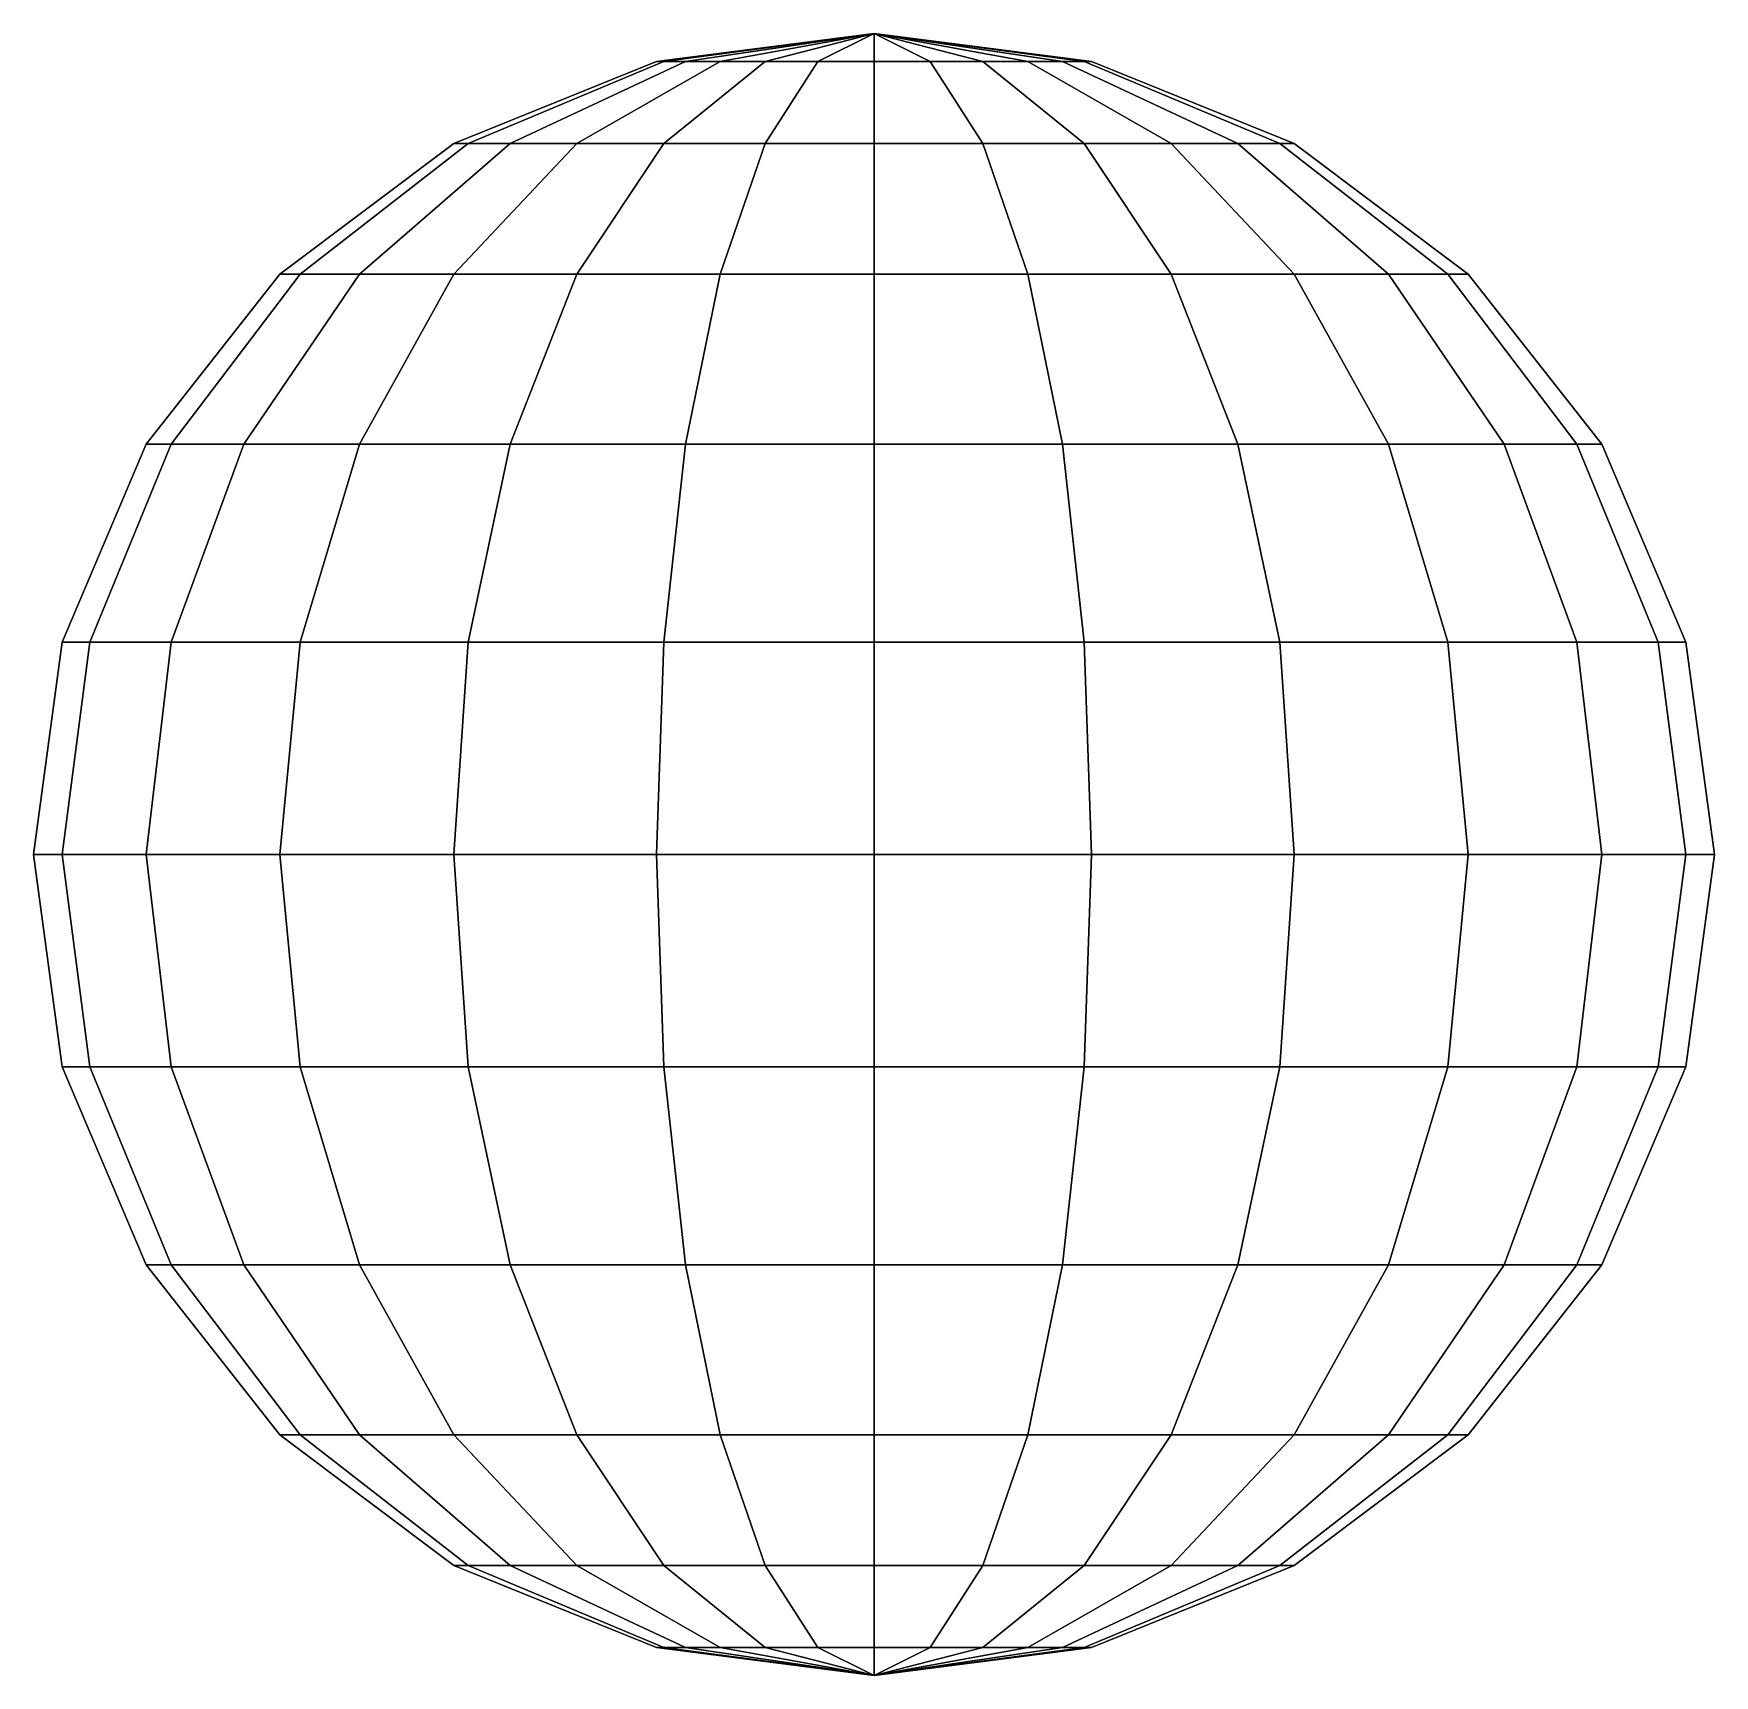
# Model space of a CAD drawing. Extents: x -2.15 to 2.15, y -2.1 to 2.1.
import ezdxf

# ---------------------------------------------------------------- set-up
doc = ezdxf.new("R2010")
doc.units = 0

msp = doc.modelspace()

# ---------------------------------------------------------------- linework, layer by layer
for points in [[(0, 2.1, 0.05), (0, 2.1, 0.05), (-0.5375, 2.028444, -0.120818), (-0.556461, 2.028444, 0.05)], [(0, 2.1, 0.05), (0, 2.1, 0.05), (-0.556461, 2.028444, 0.05), (-0.5375, 2.028444, 0.220818)], [(0, 2.1, 0.05), (0, 2.1, 0.05), (-0.481909, 2.028444, -0.279994), (-0.5375, 2.028444, -0.120818)], [(0, 2.1, 0.05), (0, 2.1, 0.05), (-0.5375, 2.028444, 0.220818), (-0.481909, 2.028444, 0.379994)], [(0, 2.1, 0.05), (0, 2.1, 0.05), (-0.393477, 2.028444, -0.416682), (-0.481909, 2.028444, -0.279994)], [(0, 2.1, 0.05), (0, 2.1, 0.05), (-0.481909, 2.028444, 0.379994), (-0.393477, 2.028444, 0.516682)], [(0, 2.1, 0.05), (0, 2.1, 0.05), (-0.27823, 2.028444, -0.521567), (-0.393477, 2.028444, -0.416682)], [(0, 2.1, 0.05), (0, 2.1, 0.05), (-0.393477, 2.028444, 0.516682), (-0.27823, 2.028444, 0.621567)], [(0, 2.1, 0.05), (0, 2.1, 0.05), (-0.144023, 2.028444, -0.5875), (-0.27823, 2.028444, -0.521567)], [(0, 2.1, 0.05), (0, 2.1, 0.05), (-0.27823, 2.028444, 0.621567), (-0.144023, 2.028444, 0.6875)], [(0, 2.1, 0.05), (0, 2.1, 0.05), (0, 2.028444, -0.609988), (-0.144023, 2.028444, -0.5875)], [(0, 2.1, 0.05), (0, 2.1, 0.05), (-0.144023, 2.028444, 0.6875), (0, 2.028444, 0.709988)], [(0.5375, 2.028444, -0.120818), (0.5375, 2.028444, -0.120818), (0, 2.1, 0.05), (0.556461, 2.028444, 0.05)], [(0.481909, 2.028444, -0.279994), (0.481909, 2.028444, -0.279994), (0, 2.1, 0.05), (0.5375, 2.028444, -0.120818)], [(0.393477, 2.028444, -0.416682), (0.393477, 2.028444, -0.416682), (0, 2.1, 0.05), (0.481909, 2.028444, -0.279994)], [(0.27823, 2.028444, -0.521567), (0.27823, 2.028444, -0.521567), (0, 2.1, 0.05), (0.393477, 2.028444, -0.416682)], [(0.144023, 2.028444, -0.5875), (0.144023, 2.028444, -0.5875), (0, 2.1, 0.05), (0.27823, 2.028444, -0.521567)], [(0, 2.028444, -0.609988), (0, 2.028444, -0.609988), (0, 2.1, 0.05), (0.144023, 2.028444, -0.5875)], [(0.144023, 2.028444, 0.6875), (0.144023, 2.028444, 0.6875), (0, 2.1, 0.05), (0, 2.028444, 0.709988)], [(0.27823, 2.028444, 0.621567), (0.27823, 2.028444, 0.621567), (0, 2.1, 0.05), (0.144023, 2.028444, 0.6875)], [(0.393477, 2.028444, 0.516682), (0.393477, 2.028444, 0.516682), (0, 2.1, 0.05), (0.27823, 2.028444, 0.621567)], [(0.481909, 2.028444, 0.379994), (0.481909, 2.028444, 0.379994), (0, 2.1, 0.05), (0.393477, 2.028444, 0.516682)], [(0.5375, 2.028444, 0.220818), (0.5375, 2.028444, 0.220818), (0, 2.1, 0.05), (0.481909, 2.028444, 0.379994)], [(0.556461, 2.028444, 0.05), (0.556461, 2.028444, 0.05), (0, 2.1, 0.05), (0.5375, 2.028444, 0.220818)], [(-0.556461, 2.028444, 0.05), (-0.5375, 2.028444, -0.120818), (-1.03837, 1.818653, -0.279994), (-1.075, 1.818653, 0.05)], [(-0.5375, 2.028444, 0.220818), (-0.556461, 2.028444, 0.05), (-1.075, 1.818653, 0.05), (-1.03837, 1.818653, 0.379994)], [(-0.5375, 2.028444, -0.120818), (-0.481909, 2.028444, -0.279994), (-0.930977, 1.818653, -0.5875), (-1.03837, 1.818653, -0.279994)], [(-0.481909, 2.028444, 0.379994), (-0.5375, 2.028444, 0.220818), (-1.03837, 1.818653, 0.379994), (-0.930977, 1.818653, 0.6875)], [(-0.481909, 2.028444, -0.279994), (-0.393477, 2.028444, -0.416682), (-0.76014, 1.818653, -0.851561), (-0.930977, 1.818653, -0.5875)], [(-0.393477, 2.028444, 0.516682), (-0.481909, 2.028444, 0.379994), (-0.930977, 1.818653, 0.6875), (-0.76014, 1.818653, 0.951561)], [(-0.393477, 2.028444, -0.416682), (-0.27823, 2.028444, -0.521567), (-0.5375, 1.818653, -1.054183), (-0.76014, 1.818653, -0.851561)], [(-0.27823, 2.028444, 0.621567), (-0.393477, 2.028444, 0.516682), (-0.76014, 1.818653, 0.951561), (-0.5375, 1.818653, 1.154183)], [(-0.27823, 2.028444, -0.521567), (-0.144023, 2.028444, -0.5875), (-0.278231, 1.818653, -1.181556), (-0.5375, 1.818653, -1.054183)], [(-0.144023, 2.028444, 0.6875), (-0.27823, 2.028444, 0.621567), (-0.5375, 1.818653, 1.154183), (-0.278231, 1.818653, 1.281556)], [(-0.144023, 2.028444, -0.5875), (0, 2.028444, -0.609988), (0, 1.818653, -1.225), (-0.278231, 1.818653, -1.181556)], [(0, 2.028444, 0.709988), (-0.144023, 2.028444, 0.6875), (-0.278231, 1.818653, 1.281556), (0, 1.818653, 1.325)], [(0, 1.818653, -1.225), (0, 2.028444, -0.609988), (0.144023, 2.028444, -0.5875), (0.278231, 1.818653, -1.181556)], [(0.278231, 1.818653, 1.281556), (0.144023, 2.028444, 0.6875), (0, 2.028444, 0.709988), (0, 1.818653, 1.325)], [(0.278231, 1.818653, -1.181556), (0.144023, 2.028444, -0.5875), (0.27823, 2.028444, -0.521567), (0.5375, 1.818653, -1.054183)], [(0.5375, 1.818653, 1.154183), (0.27823, 2.028444, 0.621567), (0.144023, 2.028444, 0.6875), (0.278231, 1.818653, 1.281556)], [(0.5375, 1.818653, -1.054183), (0.27823, 2.028444, -0.521567), (0.393477, 2.028444, -0.416682), (0.76014, 1.818653, -0.851561)], [(0.76014, 1.818653, 0.951561), (0.393477, 2.028444, 0.516682), (0.27823, 2.028444, 0.621567), (0.5375, 1.818653, 1.154183)], [(0.76014, 1.818653, -0.851561), (0.393477, 2.028444, -0.416682), (0.481909, 2.028444, -0.279994), (0.930977, 1.818653, -0.5875)], [(0.930977, 1.818653, 0.6875), (0.481909, 2.028444, 0.379994), (0.393477, 2.028444, 0.516682), (0.76014, 1.818653, 0.951561)], [(0.930977, 1.818653, -0.5875), (0.481909, 2.028444, -0.279994), (0.5375, 2.028444, -0.120818), (1.03837, 1.818653, -0.279994)], [(1.03837, 1.818653, 0.379994), (0.5375, 2.028444, 0.220818), (0.481909, 2.028444, 0.379994), (0.930977, 1.818653, 0.6875)], [(1.03837, 1.818653, -0.279994), (0.5375, 2.028444, -0.120818), (0.556461, 2.028444, 0.05), (1.075, 1.818653, 0.05)], [(1.075, 1.818653, 0.05), (0.556461, 2.028444, 0.05), (0.5375, 2.028444, 0.220818), (1.03837, 1.818653, 0.379994)], [(-1.075, 1.818653, 0.05), (-1.03837, 1.818653, -0.279994), (-1.468477, 1.484924, -0.416682), (-1.52028, 1.484924, 0.05)], [(-1.03837, 1.818653, 0.379994), (-1.075, 1.818653, 0.05), (-1.52028, 1.484924, 0.05), (-1.468477, 1.484924, 0.516682)], [(-1.03837, 1.818653, -0.279994), (-0.930977, 1.818653, -0.5875), (-1.316601, 1.484924, -0.851561), (-1.468477, 1.484924, -0.416682)], [(-0.930977, 1.818653, 0.6875), (-1.03837, 1.818653, 0.379994), (-1.468477, 1.484924, 0.516682), (-1.316601, 1.484924, 0.951561)], [(-0.930977, 1.818653, -0.5875), (-0.76014, 1.818653, -0.851561), (-1.075, 1.484924, -1.225), (-1.316601, 1.484924, -0.851561)], [(-0.76014, 1.818653, 0.951561), (-0.930977, 1.818653, 0.6875), (-1.316601, 1.484924, 0.951561), (-1.075, 1.484924, 1.325)], [(-0.76014, 1.818653, -0.851561), (-0.5375, 1.818653, -1.054183), (-0.76014, 1.484924, -1.51155), (-1.075, 1.484924, -1.225)], [(-0.5375, 1.818653, 1.154183), (-0.76014, 1.818653, 0.951561), (-1.075, 1.484924, 1.325), (-0.76014, 1.484924, 1.61155)], [(-0.5375, 1.818653, -1.054183), (-0.278231, 1.818653, -1.181556), (-0.393477, 1.484924, -1.691682), (-0.76014, 1.484924, -1.51155)], [(-0.278231, 1.818653, 1.281556), (-0.5375, 1.818653, 1.154183), (-0.76014, 1.484924, 1.61155), (-0.393477, 1.484924, 1.791682)], [(-0.278231, 1.818653, -1.181556), (0, 1.818653, -1.225), (0, 1.484924, -1.753122), (-0.393477, 1.484924, -1.691682)], [(0, 1.818653, 1.325), (-0.278231, 1.818653, 1.281556), (-0.393477, 1.484924, 1.791682), (0, 1.484924, 1.853122)], [(0, 1.484924, -1.753122), (0, 1.818653, -1.225), (0.278231, 1.818653, -1.181556), (0.393477, 1.484924, -1.691682)], [(0.393477, 1.484924, 1.791682), (0.278231, 1.818653, 1.281556), (0, 1.818653, 1.325), (0, 1.484924, 1.853122)], [(0.393477, 1.484924, -1.691682), (0.278231, 1.818653, -1.181556), (0.5375, 1.818653, -1.054183), (0.76014, 1.484924, -1.51155)], [(0.76014, 1.484924, 1.61155), (0.5375, 1.818653, 1.154183), (0.278231, 1.818653, 1.281556), (0.393477, 1.484924, 1.791682)], [(0.76014, 1.484924, -1.51155), (0.5375, 1.818653, -1.054183), (0.76014, 1.818653, -0.851561), (1.075, 1.484924, -1.225)], [(1.075, 1.484924, 1.325), (0.76014, 1.818653, 0.951561), (0.5375, 1.818653, 1.154183), (0.76014, 1.484924, 1.61155)], [(1.075, 1.484924, -1.225), (0.76014, 1.818653, -0.851561), (0.930977, 1.818653, -0.5875), (1.316601, 1.484924, -0.851561)], [(1.316601, 1.484924, 0.951561), (0.930977, 1.818653, 0.6875), (0.76014, 1.818653, 0.951561), (1.075, 1.484924, 1.325)], [(1.316601, 1.484924, -0.851561), (0.930977, 1.818653, -0.5875), (1.03837, 1.818653, -0.279994), (1.468477, 1.484924, -0.416682)], [(1.468477, 1.484924, 0.516682), (1.03837, 1.818653, 0.379994), (0.930977, 1.818653, 0.6875), (1.316601, 1.484924, 0.951561)], [(1.468477, 1.484924, -0.416682), (1.03837, 1.818653, -0.279994), (1.075, 1.818653, 0.05), (1.52028, 1.484924, 0.05)], [(1.52028, 1.484924, 0.05), (1.075, 1.818653, 0.05), (1.03837, 1.818653, 0.379994), (1.468477, 1.484924, 0.516682)], [(-1.52028, 1.484924, 0.05), (-1.468477, 1.484924, -0.416682), (-1.79851, 1.05, -0.521567), (-1.861955, 1.05, 0.05)], [(-1.468477, 1.484924, 0.516682), (-1.52028, 1.484924, 0.05), (-1.861955, 1.05, 0.05), (-1.79851, 1.05, 0.621567)], [(-1.468477, 1.484924, -0.416682), (-1.316601, 1.484924, -0.851561), (-1.6125, 1.05, -1.054182), (-1.79851, 1.05, -0.521567)], [(-1.316601, 1.484924, 0.951561), (-1.468477, 1.484924, 0.516682), (-1.79851, 1.05, 0.621567), (-1.6125, 1.05, 1.154182)], [(-1.316601, 1.484924, -0.851561), (-1.075, 1.484924, -1.225), (-1.316601, 1.05, -1.51155), (-1.6125, 1.05, -1.054182)], [(-1.075, 1.484924, 1.325), (-1.316601, 1.484924, 0.951561), (-1.6125, 1.05, 1.154182), (-1.316601, 1.05, 1.61155)], [(-1.075, 1.484924, -1.225), (-0.76014, 1.484924, -1.51155), (-0.930977, 1.05, -1.8625), (-1.316601, 1.05, -1.51155)], [(-0.76014, 1.484924, 1.61155), (-1.075, 1.484924, 1.325), (-1.316601, 1.05, 1.61155), (-0.930977, 1.05, 1.9625)], [(-0.76014, 1.484924, -1.51155), (-0.393477, 1.484924, -1.691682), (-0.481909, 1.05, -2.083117), (-0.930977, 1.05, -1.8625)], [(-0.393477, 1.484924, 1.791682), (-0.76014, 1.484924, 1.61155), (-0.930977, 1.05, 1.9625), (-0.481909, 1.05, 2.183116)], [(-0.393477, 1.484924, -1.691682), (0, 1.484924, -1.753122), (0, 1.05, -2.158365), (-0.481909, 1.05, -2.083117)], [(0, 1.484924, 1.853122), (-0.393477, 1.484924, 1.791682), (-0.481909, 1.05, 2.183116), (0, 1.05, 2.258365)], [(0, 1.05, -2.158365), (0, 1.484924, -1.753122), (0.393477, 1.484924, -1.691682), (0.481909, 1.05, -2.083117)], [(0.481909, 1.05, 2.183116), (0.393477, 1.484924, 1.791682), (0, 1.484924, 1.853122), (0, 1.05, 2.258365)], [(0.481909, 1.05, -2.083117), (0.393477, 1.484924, -1.691682), (0.76014, 1.484924, -1.51155), (0.930977, 1.05, -1.8625)], [(0.930977, 1.05, 1.9625), (0.76014, 1.484924, 1.61155), (0.393477, 1.484924, 1.791682), (0.481909, 1.05, 2.183116)], [(0.930977, 1.05, -1.8625), (0.76014, 1.484924, -1.51155), (1.075, 1.484924, -1.225), (1.316601, 1.05, -1.51155)], [(1.316601, 1.05, 1.61155), (1.075, 1.484924, 1.325), (0.76014, 1.484924, 1.61155), (0.930977, 1.05, 1.9625)], [(1.316601, 1.05, -1.51155), (1.075, 1.484924, -1.225), (1.316601, 1.484924, -0.851561), (1.6125, 1.05, -1.054182)], [(1.6125, 1.05, 1.154182), (1.316601, 1.484924, 0.951561), (1.075, 1.484924, 1.325), (1.316601, 1.05, 1.61155)], [(1.6125, 1.05, -1.054182), (1.316601, 1.484924, -0.851561), (1.468477, 1.484924, -0.416682), (1.79851, 1.05, -0.521567)], [(1.79851, 1.05, 0.621567), (1.468477, 1.484924, 0.516682), (1.316601, 1.484924, 0.951561), (1.6125, 1.05, 1.154182)], [(1.79851, 1.05, -0.521567), (1.468477, 1.484924, -0.416682), (1.52028, 1.484924, 0.05), (1.861955, 1.05, 0.05)], [(1.861955, 1.05, 0.05), (1.52028, 1.484924, 0.05), (1.468477, 1.484924, 0.516682), (1.79851, 1.05, 0.621567)], [(-1.861955, 1.05, 0.05), (-1.79851, 1.05, -0.521567), (-2.005977, 0.54352, -0.5875), (-2.076741, 0.54352, 0.05)], [(-1.79851, 1.05, 0.621567), (-1.861955, 1.05, 0.05), (-2.076741, 0.54352, 0.05), (-2.005977, 0.54352, 0.6875)], [(-1.79851, 1.05, -0.521567), (-1.6125, 1.05, -1.054182), (-1.79851, 0.54352, -1.181555), (-2.005977, 0.54352, -0.5875)], [(-1.6125, 1.05, 1.154182), (-1.79851, 1.05, 0.621567), (-2.005977, 0.54352, 0.6875), (-1.79851, 0.54352, 1.281555)], [(-1.6125, 1.05, -1.054182), (-1.316601, 1.05, -1.51155), (-1.468477, 0.54352, -1.691682), (-1.79851, 0.54352, -1.181555)], [(-1.316601, 1.05, 1.61155), (-1.6125, 1.05, 1.154182), (-1.79851, 0.54352, 1.281555), (-1.468477, 0.54352, 1.791682)], [(-1.316601, 1.05, -1.51155), (-0.930977, 1.05, -1.8625), (-1.03837, 0.54352, -2.083117), (-1.468477, 0.54352, -1.691682)], [(-0.930977, 1.05, 1.9625), (-1.316601, 1.05, 1.61155), (-1.468477, 0.54352, 1.791682), (-1.03837, 0.54352, 2.183117)], [(-0.930977, 1.05, -1.8625), (-0.481909, 1.05, -2.083117), (-0.5375, 0.54352, -2.329182), (-1.03837, 0.54352, -2.083117)], [(-0.481909, 1.05, 2.183116), (-0.930977, 1.05, 1.9625), (-1.03837, 0.54352, 2.183117), (-0.5375, 0.54352, 2.429183)], [(-0.481909, 1.05, -2.083117), (0, 1.05, -2.158365), (0, 0.54352, -2.413111), (-0.5375, 0.54352, -2.329182)], [(0, 1.05, 2.258365), (-0.481909, 1.05, 2.183116), (-0.5375, 0.54352, 2.429183), (0, 0.54352, 2.513111)], [(0, 0.54352, -2.413111), (0, 1.05, -2.158365), (0.481909, 1.05, -2.083117), (0.5375, 0.54352, -2.329182)], [(0.5375, 0.54352, 2.429183), (0.481909, 1.05, 2.183116), (0, 1.05, 2.258365), (0, 0.54352, 2.513111)], [(0.5375, 0.54352, -2.329182), (0.481909, 1.05, -2.083117), (0.930977, 1.05, -1.8625), (1.03837, 0.54352, -2.083117)], [(1.03837, 0.54352, 2.183117), (0.930977, 1.05, 1.9625), (0.481909, 1.05, 2.183116), (0.5375, 0.54352, 2.429183)], [(1.03837, 0.54352, -2.083117), (0.930977, 1.05, -1.8625), (1.316601, 1.05, -1.51155), (1.468477, 0.54352, -1.691682)], [(1.468477, 0.54352, 1.791682), (1.316601, 1.05, 1.61155), (0.930977, 1.05, 1.9625), (1.03837, 0.54352, 2.183117)], [(1.468477, 0.54352, -1.691682), (1.316601, 1.05, -1.51155), (1.6125, 1.05, -1.054182), (1.79851, 0.54352, -1.181555)], [(1.79851, 0.54352, 1.281555), (1.6125, 1.05, 1.154182), (1.316601, 1.05, 1.61155), (1.468477, 0.54352, 1.791682)], [(1.79851, 0.54352, -1.181555), (1.6125, 1.05, -1.054182), (1.79851, 1.05, -0.521567), (2.005977, 0.54352, -0.5875)], [(2.005977, 0.54352, 0.6875), (1.79851, 1.05, 0.621567), (1.6125, 1.05, 1.154182), (1.79851, 0.54352, 1.281555)], [(2.005977, 0.54352, -0.5875), (1.79851, 1.05, -0.521567), (1.861955, 1.05, 0.05), (2.076741, 0.54352, 0.05)], [(2.076741, 0.54352, 0.05), (1.861955, 1.05, 0.05), (1.79851, 1.05, 0.621567), (2.005977, 0.54352, 0.6875)], [(-2.076741, 0.54352, 0.05), (-2.005977, 0.54352, -0.5875), (-2.076741, 0, -0.609989), (-2.15, 0, 0.05)], [(-2.005977, 0.54352, 0.6875), (-2.076741, 0.54352, 0.05), (-2.15, 0, 0.05), (-2.076741, 0, 0.709989)], [(-2.005977, 0.54352, -0.5875), (-1.79851, 0.54352, -1.181555), (-1.861955, 0, -1.225), (-2.076741, 0, -0.609989)], [(-1.79851, 0.54352, 1.281555), (-2.005977, 0.54352, 0.6875), (-2.076741, 0, 0.709989), (-1.861955, 0, 1.325)], [(-1.79851, 0.54352, -1.181555), (-1.468477, 0.54352, -1.691682), (-1.52028, 0, -1.753122), (-1.861955, 0, -1.225)], [(-1.468477, 0.54352, 1.791682), (-1.79851, 0.54352, 1.281555), (-1.861955, 0, 1.325), (-1.52028, 0, 1.853122)], [(-1.468477, 0.54352, -1.691682), (-1.03837, 0.54352, -2.083117), (-1.075, 0, -2.158365), (-1.52028, 0, -1.753122)], [(-1.03837, 0.54352, 2.183117), (-1.468477, 0.54352, 1.791682), (-1.52028, 0, 1.853122), (-1.075, 0, 2.258365)], [(-1.03837, 0.54352, -2.083117), (-0.5375, 0.54352, -2.329182), (-0.556461, 0, -2.413111), (-1.075, 0, -2.158365)], [(-0.5375, 0.54352, 2.429183), (-1.03837, 0.54352, 2.183117), (-1.075, 0, 2.258365), (-0.556461, 0, 2.513111)], [(-0.5375, 0.54352, -2.329182), (0, 0.54352, -2.413111), (0, 0, -2.5), (-0.556461, 0, -2.413111)], [(0, 0.54352, 2.513111), (-0.5375, 0.54352, 2.429183), (-0.556461, 0, 2.513111), (0, 0, 2.6)], [(0, 0, -2.5), (0, 0.54352, -2.413111), (0.5375, 0.54352, -2.329182), (0.556461, 0, -2.413111)], [(0.556461, 0, 2.513111), (0.5375, 0.54352, 2.429183), (0, 0.54352, 2.513111), (0, 0, 2.6)], [(0.556461, 0, -2.413111), (0.5375, 0.54352, -2.329182), (1.03837, 0.54352, -2.083117), (1.075, 0, -2.158365)], [(1.075, 0, 2.258365), (1.03837, 0.54352, 2.183117), (0.5375, 0.54352, 2.429183), (0.556461, 0, 2.513111)], [(1.075, 0, -2.158365), (1.03837, 0.54352, -2.083117), (1.468477, 0.54352, -1.691682), (1.52028, 0, -1.753122)], [(1.52028, 0, 1.853122), (1.468477, 0.54352, 1.791682), (1.03837, 0.54352, 2.183117), (1.075, 0, 2.258365)], [(1.52028, 0, -1.753122), (1.468477, 0.54352, -1.691682), (1.79851, 0.54352, -1.181555), (1.861955, 0, -1.225)], [(1.861955, 0, 1.325), (1.79851, 0.54352, 1.281555), (1.468477, 0.54352, 1.791682), (1.52028, 0, 1.853122)], [(1.861955, 0, -1.225), (1.79851, 0.54352, -1.181555), (2.005977, 0.54352, -0.5875), (2.076741, 0, -0.609989)], [(2.076741, 0, 0.709989), (2.005977, 0.54352, 0.6875), (1.79851, 0.54352, 1.281555), (1.861955, 0, 1.325)], [(2.076741, 0, -0.609989), (2.005977, 0.54352, -0.5875), (2.076741, 0.54352, 0.05), (2.15, 0, 0.05)], [(2.15, 0, 0.05), (2.076741, 0.54352, 0.05), (2.005977, 0.54352, 0.6875), (2.076741, 0, 0.709989)], [(-2.15, 0, 0.05), (-2.076741, 0, -0.609989), (-2.005977, -0.54352, -0.5875), (-2.076741, -0.54352, 0.05)], [(-2.076741, 0, 0.709989), (-2.15, 0, 0.05), (-2.076741, -0.54352, 0.05), (-2.005977, -0.54352, 0.6875)], [(-2.076741, 0, -0.609989), (-1.861955, 0, -1.225), (-1.79851, -0.54352, -1.181555), (-2.005977, -0.54352, -0.5875)], [(-1.861955, 0, 1.325), (-2.076741, 0, 0.709989), (-2.005977, -0.54352, 0.6875), (-1.79851, -0.54352, 1.281555)], [(-1.861955, 0, -1.225), (-1.52028, 0, -1.753122), (-1.468477, -0.54352, -1.691682), (-1.79851, -0.54352, -1.181555)], [(-1.52028, 0, 1.853122), (-1.861955, 0, 1.325), (-1.79851, -0.54352, 1.281555), (-1.468477, -0.54352, 1.791682)], [(-1.52028, 0, -1.753122), (-1.075, 0, -2.158365), (-1.03837, -0.54352, -2.083117), (-1.468477, -0.54352, -1.691682)], [(-1.075, 0, 2.258365), (-1.52028, 0, 1.853122), (-1.468477, -0.54352, 1.791682), (-1.03837, -0.54352, 2.183117)], [(-1.075, 0, -2.158365), (-0.556461, 0, -2.413111), (-0.5375, -0.54352, -2.329182), (-1.03837, -0.54352, -2.083117)], [(-0.556461, 0, 2.513111), (-1.075, 0, 2.258365), (-1.03837, -0.54352, 2.183117), (-0.5375, -0.54352, 2.429182)], [(-0.556461, 0, -2.413111), (0, 0, -2.5), (0, -0.54352, -2.413111), (-0.5375, -0.54352, -2.329182)], [(0, 0, 2.6), (-0.556461, 0, 2.513111), (-0.5375, -0.54352, 2.429182), (0, -0.54352, 2.513111)], [(0, -0.54352, -2.413111), (0, 0, -2.5), (0.556461, 0, -2.413111), (0.5375, -0.54352, -2.329182)], [(0.5375, -0.54352, 2.429182), (0.556461, 0, 2.513111), (0, 0, 2.6), (0, -0.54352, 2.513111)], [(0.5375, -0.54352, -2.329182), (0.556461, 0, -2.413111), (1.075, 0, -2.158365), (1.03837, -0.54352, -2.083117)], [(1.03837, -0.54352, 2.183117), (1.075, 0, 2.258365), (0.556461, 0, 2.513111), (0.5375, -0.54352, 2.429182)], [(1.03837, -0.54352, -2.083117), (1.075, 0, -2.158365), (1.52028, 0, -1.753122), (1.468477, -0.54352, -1.691682)], [(1.468477, -0.54352, 1.791682), (1.52028, 0, 1.853122), (1.075, 0, 2.258365), (1.03837, -0.54352, 2.183117)], [(1.468477, -0.54352, -1.691682), (1.52028, 0, -1.753122), (1.861955, 0, -1.225), (1.79851, -0.54352, -1.181555)], [(1.79851, -0.54352, 1.281555), (1.861955, 0, 1.325), (1.52028, 0, 1.853122), (1.468477, -0.54352, 1.791682)], [(1.79851, -0.54352, -1.181555), (1.861955, 0, -1.225), (2.076741, 0, -0.609989), (2.005977, -0.54352, -0.5875)], [(2.005977, -0.54352, 0.6875), (2.076741, 0, 0.709989), (1.861955, 0, 1.325), (1.79851, -0.54352, 1.281555)], [(2.005977, -0.54352, -0.5875), (2.076741, 0, -0.609989), (2.15, 0, 0.05), (2.076741, -0.54352, 0.05)], [(2.076741, -0.54352, 0.05), (2.15, 0, 0.05), (2.076741, 0, 0.709989), (2.005977, -0.54352, 0.6875)], [(-2.076741, -0.54352, 0.05), (-2.005977, -0.54352, -0.5875), (-1.79851, -1.05, -0.521567), (-1.861955, -1.05, 0.05)], [(-2.005977, -0.54352, 0.6875), (-2.076741, -0.54352, 0.05), (-1.861955, -1.05, 0.05), (-1.79851, -1.05, 0.621567)], [(-2.005977, -0.54352, -0.5875), (-1.79851, -0.54352, -1.181555), (-1.6125, -1.05, -1.054182), (-1.79851, -1.05, -0.521567)], [(-1.79851, -0.54352, 1.281555), (-2.005977, -0.54352, 0.6875), (-1.79851, -1.05, 0.621567), (-1.6125, -1.05, 1.154182)], [(-1.79851, -0.54352, -1.181555), (-1.468477, -0.54352, -1.691682), (-1.316601, -1.05, -1.51155), (-1.6125, -1.05, -1.054182)], [(-1.468477, -0.54352, 1.791682), (-1.79851, -0.54352, 1.281555), (-1.6125, -1.05, 1.154182), (-1.316601, -1.05, 1.61155)], [(-1.468477, -0.54352, -1.691682), (-1.03837, -0.54352, -2.083117), (-0.930977, -1.05, -1.8625), (-1.316601, -1.05, -1.51155)], [(-1.03837, -0.54352, 2.183117), (-1.468477, -0.54352, 1.791682), (-1.316601, -1.05, 1.61155), (-0.930977, -1.05, 1.9625)], [(-1.03837, -0.54352, -2.083117), (-0.5375, -0.54352, -2.329182), (-0.481909, -1.05, -2.083117), (-0.930977, -1.05, -1.8625)], [(-0.5375, -0.54352, 2.429182), (-1.03837, -0.54352, 2.183117), (-0.930977, -1.05, 1.9625), (-0.481909, -1.05, 2.183117)], [(-0.5375, -0.54352, -2.329182), (0, -0.54352, -2.413111), (0, -1.05, -2.158365), (-0.481909, -1.05, -2.083117)], [(0, -0.54352, 2.513111), (-0.5375, -0.54352, 2.429182), (-0.481909, -1.05, 2.183117), (0, -1.05, 2.258365)], [(0, -1.05, -2.158365), (0, -0.54352, -2.413111), (0.5375, -0.54352, -2.329182), (0.481909, -1.05, -2.083117)], [(0.481909, -1.05, 2.183117), (0.5375, -0.54352, 2.429182), (0, -0.54352, 2.513111), (0, -1.05, 2.258365)], [(0.481909, -1.05, -2.083117), (0.5375, -0.54352, -2.329182), (1.03837, -0.54352, -2.083117), (0.930977, -1.05, -1.8625)], [(0.930977, -1.05, 1.9625), (1.03837, -0.54352, 2.183117), (0.5375, -0.54352, 2.429182), (0.481909, -1.05, 2.183117)], [(0.930977, -1.05, -1.8625), (1.03837, -0.54352, -2.083117), (1.468477, -0.54352, -1.691682), (1.316601, -1.05, -1.51155)], [(1.316601, -1.05, 1.61155), (1.468477, -0.54352, 1.791682), (1.03837, -0.54352, 2.183117), (0.930977, -1.05, 1.9625)], [(1.316601, -1.05, -1.51155), (1.468477, -0.54352, -1.691682), (1.79851, -0.54352, -1.181555), (1.6125, -1.05, -1.054182)], [(1.6125, -1.05, 1.154182), (1.79851, -0.54352, 1.281555), (1.468477, -0.54352, 1.791682), (1.316601, -1.05, 1.61155)], [(1.6125, -1.05, -1.054182), (1.79851, -0.54352, -1.181555), (2.005977, -0.54352, -0.5875), (1.79851, -1.05, -0.521567)], [(1.79851, -1.05, 0.621567), (2.005977, -0.54352, 0.6875), (1.79851, -0.54352, 1.281555), (1.6125, -1.05, 1.154182)], [(1.79851, -1.05, -0.521567), (2.005977, -0.54352, -0.5875), (2.076741, -0.54352, 0.05), (1.861955, -1.05, 0.05)], [(1.861955, -1.05, 0.05), (2.076741, -0.54352, 0.05), (2.005977, -0.54352, 0.6875), (1.79851, -1.05, 0.621567)], [(-1.861955, -1.05, 0.05), (-1.79851, -1.05, -0.521567), (-1.468477, -1.484924, -0.416682), (-1.52028, -1.484924, 0.05)], [(-1.79851, -1.05, 0.621567), (-1.861955, -1.05, 0.05), (-1.52028, -1.484924, 0.05), (-1.468477, -1.484924, 0.516682)], [(-1.79851, -1.05, -0.521567), (-1.6125, -1.05, -1.054182), (-1.316601, -1.484924, -0.851561), (-1.468477, -1.484924, -0.416682)], [(-1.6125, -1.05, 1.154182), (-1.79851, -1.05, 0.621567), (-1.468477, -1.484924, 0.516682), (-1.316601, -1.484924, 0.951561)], [(-1.6125, -1.05, -1.054182), (-1.316601, -1.05, -1.51155), (-1.075, -1.484924, -1.225), (-1.316601, -1.484924, -0.851561)], [(-1.316601, -1.05, 1.61155), (-1.6125, -1.05, 1.154182), (-1.316601, -1.484924, 0.951561), (-1.075, -1.484924, 1.325)], [(-1.316601, -1.05, -1.51155), (-0.930977, -1.05, -1.8625), (-0.76014, -1.484924, -1.51155), (-1.075, -1.484924, -1.225)], [(-0.930977, -1.05, 1.9625), (-1.316601, -1.05, 1.61155), (-1.075, -1.484924, 1.325), (-0.76014, -1.484924, 1.61155)], [(-0.930977, -1.05, -1.8625), (-0.481909, -1.05, -2.083117), (-0.393477, -1.484924, -1.691682), (-0.76014, -1.484924, -1.51155)], [(-0.481909, -1.05, 2.183117), (-0.930977, -1.05, 1.9625), (-0.76014, -1.484924, 1.61155), (-0.393477, -1.484924, 1.791682)], [(-0.481909, -1.05, -2.083117), (0, -1.05, -2.158365), (0, -1.484924, -1.753122), (-0.393477, -1.484924, -1.691682)], [(0, -1.05, 2.258365), (-0.481909, -1.05, 2.183117), (-0.393477, -1.484924, 1.791682), (0, -1.484924, 1.853122)], [(0, -1.484924, -1.753122), (0, -1.05, -2.158365), (0.481909, -1.05, -2.083117), (0.393477, -1.484924, -1.691682)], [(0.393477, -1.484924, 1.791682), (0.481909, -1.05, 2.183117), (0, -1.05, 2.258365), (0, -1.484924, 1.853122)], [(0.393477, -1.484924, -1.691682), (0.481909, -1.05, -2.083117), (0.930977, -1.05, -1.8625), (0.76014, -1.484924, -1.51155)], [(0.76014, -1.484924, 1.61155), (0.930977, -1.05, 1.9625), (0.481909, -1.05, 2.183117), (0.393477, -1.484924, 1.791682)], [(0.76014, -1.484924, -1.51155), (0.930977, -1.05, -1.8625), (1.316601, -1.05, -1.51155), (1.075, -1.484924, -1.225)], [(1.075, -1.484924, 1.325), (1.316601, -1.05, 1.61155), (0.930977, -1.05, 1.9625), (0.76014, -1.484924, 1.61155)], [(1.075, -1.484924, -1.225), (1.316601, -1.05, -1.51155), (1.6125, -1.05, -1.054182), (1.316601, -1.484924, -0.851561)], [(1.316601, -1.484924, 0.951561), (1.6125, -1.05, 1.154182), (1.316601, -1.05, 1.61155), (1.075, -1.484924, 1.325)], [(1.316601, -1.484924, -0.851561), (1.6125, -1.05, -1.054182), (1.79851, -1.05, -0.521567), (1.468477, -1.484924, -0.416682)], [(1.468477, -1.484924, 0.516682), (1.79851, -1.05, 0.621567), (1.6125, -1.05, 1.154182), (1.316601, -1.484924, 0.951561)], [(1.468477, -1.484924, -0.416682), (1.79851, -1.05, -0.521567), (1.861955, -1.05, 0.05), (1.52028, -1.484924, 0.05)], [(1.52028, -1.484924, 0.05), (1.861955, -1.05, 0.05), (1.79851, -1.05, 0.621567), (1.468477, -1.484924, 0.516682)], [(-1.52028, -1.484924, 0.05), (-1.468477, -1.484924, -0.416682), (-1.03837, -1.818653, -0.279994), (-1.075, -1.818653, 0.05)], [(-1.468477, -1.484924, 0.516682), (-1.52028, -1.484924, 0.05), (-1.075, -1.818653, 0.05), (-1.03837, -1.818653, 0.379994)], [(-1.468477, -1.484924, -0.416682), (-1.316601, -1.484924, -0.851561), (-0.930977, -1.818653, -0.5875), (-1.03837, -1.818653, -0.279994)], [(-1.316601, -1.484924, 0.951561), (-1.468477, -1.484924, 0.516682), (-1.03837, -1.818653, 0.379994), (-0.930977, -1.818653, 0.6875)], [(-1.316601, -1.484924, -0.851561), (-1.075, -1.484924, -1.225), (-0.76014, -1.818653, -0.851561), (-0.930977, -1.818653, -0.5875)], [(-1.075, -1.484924, 1.325), (-1.316601, -1.484924, 0.951561), (-0.930977, -1.818653, 0.6875), (-0.76014, -1.818653, 0.951561)], [(-1.075, -1.484924, -1.225), (-0.76014, -1.484924, -1.51155), (-0.5375, -1.818653, -1.054182), (-0.76014, -1.818653, -0.851561)], [(-0.76014, -1.484924, 1.61155), (-1.075, -1.484924, 1.325), (-0.76014, -1.818653, 0.951561), (-0.5375, -1.818653, 1.154182)], [(-0.76014, -1.484924, -1.51155), (-0.393477, -1.484924, -1.691682), (-0.27823, -1.818653, -1.181556), (-0.5375, -1.818653, -1.054182)], [(-0.393477, -1.484924, 1.791682), (-0.76014, -1.484924, 1.61155), (-0.5375, -1.818653, 1.154182), (-0.27823, -1.818653, 1.281556)], [(-0.393477, -1.484924, -1.691682), (0, -1.484924, -1.753122), (0, -1.818653, -1.225), (-0.27823, -1.818653, -1.181556)], [(0, -1.484924, 1.853122), (-0.393477, -1.484924, 1.791682), (-0.27823, -1.818653, 1.281556), (0, -1.818653, 1.325)], [(0, -1.818653, -1.225), (0, -1.484924, -1.753122), (0.393477, -1.484924, -1.691682), (0.27823, -1.818653, -1.181556)], [(0.27823, -1.818653, 1.281556), (0.393477, -1.484924, 1.791682), (0, -1.484924, 1.853122), (0, -1.818653, 1.325)], [(0.27823, -1.818653, -1.181556), (0.393477, -1.484924, -1.691682), (0.76014, -1.484924, -1.51155), (0.5375, -1.818653, -1.054182)], [(0.5375, -1.818653, 1.154182), (0.76014, -1.484924, 1.61155), (0.393477, -1.484924, 1.791682), (0.27823, -1.818653, 1.281556)], [(0.5375, -1.818653, -1.054182), (0.76014, -1.484924, -1.51155), (1.075, -1.484924, -1.225), (0.76014, -1.818653, -0.851561)], [(0.76014, -1.818653, 0.951561), (1.075, -1.484924, 1.325), (0.76014, -1.484924, 1.61155), (0.5375, -1.818653, 1.154182)], [(0.76014, -1.818653, -0.851561), (1.075, -1.484924, -1.225), (1.316601, -1.484924, -0.851561), (0.930977, -1.818653, -0.5875)], [(0.930977, -1.818653, 0.6875), (1.316601, -1.484924, 0.951561), (1.075, -1.484924, 1.325), (0.76014, -1.818653, 0.951561)], [(0.930977, -1.818653, -0.5875), (1.316601, -1.484924, -0.851561), (1.468477, -1.484924, -0.416682), (1.03837, -1.818653, -0.279994)], [(1.03837, -1.818653, 0.379994), (1.468477, -1.484924, 0.516682), (1.316601, -1.484924, 0.951561), (0.930977, -1.818653, 0.6875)], [(1.03837, -1.818653, -0.279994), (1.468477, -1.484924, -0.416682), (1.52028, -1.484924, 0.05), (1.075, -1.818653, 0.05)], [(1.075, -1.818653, 0.05), (1.52028, -1.484924, 0.05), (1.468477, -1.484924, 0.516682), (1.03837, -1.818653, 0.379994)], [(-1.075, -1.818653, 0.05), (-1.03837, -1.818653, -0.279994), (-0.5375, -2.028444, -0.120818), (-0.556461, -2.028444, 0.05)], [(-1.03837, -1.818653, 0.379994), (-1.075, -1.818653, 0.05), (-0.556461, -2.028444, 0.05), (-0.5375, -2.028444, 0.220818)], [(-1.03837, -1.818653, -0.279994), (-0.930977, -1.818653, -0.5875), (-0.481909, -2.028444, -0.279994), (-0.5375, -2.028444, -0.120818)], [(-0.930977, -1.818653, 0.6875), (-1.03837, -1.818653, 0.379994), (-0.5375, -2.028444, 0.220818), (-0.481909, -2.028444, 0.379994)], [(-0.930977, -1.818653, -0.5875), (-0.76014, -1.818653, -0.851561), (-0.393477, -2.028444, -0.416682), (-0.481909, -2.028444, -0.279994)], [(-0.76014, -1.818653, 0.951561), (-0.930977, -1.818653, 0.6875), (-0.481909, -2.028444, 0.379994), (-0.393477, -2.028444, 0.516682)], [(-0.76014, -1.818653, -0.851561), (-0.5375, -1.818653, -1.054182), (-0.27823, -2.028444, -0.521567), (-0.393477, -2.028444, -0.416682)], [(-0.5375, -1.818653, 1.154182), (-0.76014, -1.818653, 0.951561), (-0.393477, -2.028444, 0.516682), (-0.27823, -2.028444, 0.621567)], [(-0.5375, -1.818653, -1.054182), (-0.27823, -1.818653, -1.181556), (-0.144023, -2.028444, -0.5875), (-0.27823, -2.028444, -0.521567)], [(-0.27823, -1.818653, 1.281556), (-0.5375, -1.818653, 1.154182), (-0.27823, -2.028444, 0.621567), (-0.144023, -2.028444, 0.6875)], [(-0.27823, -1.818653, -1.181556), (0, -1.818653, -1.225), (0, -2.028444, -0.609989), (-0.144023, -2.028444, -0.5875)], [(0, -1.818653, 1.325), (-0.27823, -1.818653, 1.281556), (-0.144023, -2.028444, 0.6875), (0, -2.028444, 0.709989)], [(0, -2.028444, -0.609989), (0, -1.818653, -1.225), (0.27823, -1.818653, -1.181556), (0.144023, -2.028444, -0.5875)], [(0.144023, -2.028444, 0.6875), (0.27823, -1.818653, 1.281556), (0, -1.818653, 1.325), (0, -2.028444, 0.709989)], [(0.144023, -2.028444, -0.5875), (0.27823, -1.818653, -1.181556), (0.5375, -1.818653, -1.054182), (0.27823, -2.028444, -0.521567)], [(0.27823, -2.028444, 0.621567), (0.5375, -1.818653, 1.154182), (0.27823, -1.818653, 1.281556), (0.144023, -2.028444, 0.6875)], [(0.27823, -2.028444, -0.521567), (0.5375, -1.818653, -1.054182), (0.76014, -1.818653, -0.851561), (0.393477, -2.028444, -0.416682)], [(0.393477, -2.028444, 0.516682), (0.76014, -1.818653, 0.951561), (0.5375, -1.818653, 1.154182), (0.27823, -2.028444, 0.621567)], [(0.393477, -2.028444, -0.416682), (0.76014, -1.818653, -0.851561), (0.930977, -1.818653, -0.5875), (0.481909, -2.028444, -0.279994)], [(0.481909, -2.028444, 0.379994), (0.930977, -1.818653, 0.6875), (0.76014, -1.818653, 0.951561), (0.393477, -2.028444, 0.516682)], [(0.481909, -2.028444, -0.279994), (0.930977, -1.818653, -0.5875), (1.03837, -1.818653, -0.279994), (0.5375, -2.028444, -0.120818)], [(0.5375, -2.028444, 0.220818), (1.03837, -1.818653, 0.379994), (0.930977, -1.818653, 0.6875), (0.481909, -2.028444, 0.379994)], [(0.5375, -2.028444, -0.120818), (1.03837, -1.818653, -0.279994), (1.075, -1.818653, 0.05), (0.556461, -2.028444, 0.05)], [(0.556461, -2.028444, 0.05), (1.075, -1.818653, 0.05), (1.03837, -1.818653, 0.379994), (0.5375, -2.028444, 0.220818)], [(-0.556461, -2.028444, 0.05), (-0.556461, -2.028444, 0.05), (-0.5375, -2.028444, -0.120818), (0, -2.1, 0.05)], [(-0.5375, -2.028444, 0.220818), (-0.5375, -2.028444, 0.220818), (-0.556461, -2.028444, 0.05), (0, -2.1, 0.05)], [(-0.5375, -2.028444, -0.120818), (-0.5375, -2.028444, -0.120818), (-0.481909, -2.028444, -0.279994), (0, -2.1, 0.05)], [(-0.481909, -2.028444, 0.379994), (-0.481909, -2.028444, 0.379994), (-0.5375, -2.028444, 0.220818), (0, -2.1, 0.05)], [(-0.481909, -2.028444, -0.279994), (-0.481909, -2.028444, -0.279994), (-0.393477, -2.028444, -0.416682), (0, -2.1, 0.05)], [(-0.393477, -2.028444, 0.516682), (-0.393477, -2.028444, 0.516682), (-0.481909, -2.028444, 0.379994), (0, -2.1, 0.05)], [(-0.393477, -2.028444, -0.416682), (-0.393477, -2.028444, -0.416682), (-0.27823, -2.028444, -0.521567), (0, -2.1, 0.05)], [(-0.27823, -2.028444, 0.621567), (-0.27823, -2.028444, 0.621567), (-0.393477, -2.028444, 0.516682), (0, -2.1, 0.05)], [(-0.27823, -2.028444, -0.521567), (-0.27823, -2.028444, -0.521567), (-0.144023, -2.028444, -0.5875), (0, -2.1, 0.05)], [(-0.144023, -2.028444, 0.6875), (-0.144023, -2.028444, 0.6875), (-0.27823, -2.028444, 0.621567), (0, -2.1, 0.05)], [(-0.144023, -2.028444, -0.5875), (-0.144023, -2.028444, -0.5875), (0, -2.028444, -0.609989), (0, -2.1, 0.05)], [(0, -2.028444, 0.709989), (0, -2.028444, 0.709989), (-0.144023, -2.028444, 0.6875), (0, -2.1, 0.05)], [(0.5375, -2.028444, -0.120818), (0.5375, -2.028444, -0.120818), (0.556461, -2.028444, 0.05), (0, -2.1, 0.05)], [(0.481909, -2.028444, -0.279994), (0.481909, -2.028444, -0.279994), (0.5375, -2.028444, -0.120818), (0, -2.1, 0.05)], [(0.393477, -2.028444, -0.416682), (0.393477, -2.028444, -0.416682), (0.481909, -2.028444, -0.279994), (0, -2.1, 0.05)], [(0.27823, -2.028444, -0.521567), (0.27823, -2.028444, -0.521567), (0.393477, -2.028444, -0.416682), (0, -2.1, 0.05)], [(0.144023, -2.028444, -0.5875), (0.144023, -2.028444, -0.5875), (0.27823, -2.028444, -0.521567), (0, -2.1, 0.05)], [(0, -2.028444, -0.609989), (0, -2.028444, -0.609989), (0.144023, -2.028444, -0.5875), (0, -2.1, 0.05)], [(0.144023, -2.028444, 0.6875), (0.144023, -2.028444, 0.6875), (0, -2.028444, 0.709989), (0, -2.1, 0.05)], [(0.27823, -2.028444, 0.621567), (0.27823, -2.028444, 0.621567), (0.144023, -2.028444, 0.6875), (0, -2.1, 0.05)], [(0.393477, -2.028444, 0.516682), (0.393477, -2.028444, 0.516682), (0.27823, -2.028444, 0.621567), (0, -2.1, 0.05)], [(0.481909, -2.028444, 0.379994), (0.481909, -2.028444, 0.379994), (0.393477, -2.028444, 0.516682), (0, -2.1, 0.05)], [(0.5375, -2.028444, 0.220818), (0.5375, -2.028444, 0.220818), (0.481909, -2.028444, 0.379994), (0, -2.1, 0.05)], [(0.556461, -2.028444, 0.05), (0.556461, -2.028444, 0.05), (0.5375, -2.028444, 0.220818), (0, -2.1, 0.05)]]:
    msp.add_3dface(points)

doc.saveas('drawing.dxf')
